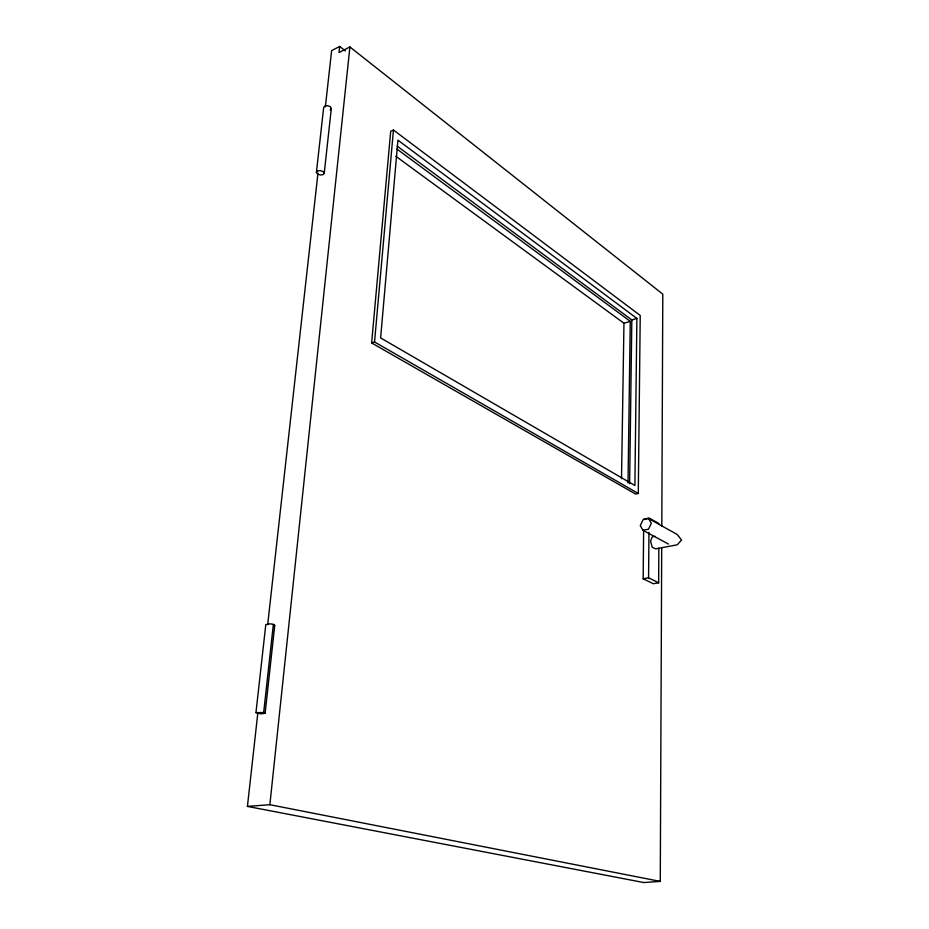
<?xml version="1.0" encoding="UTF-8"?>
<svg xmlns="http://www.w3.org/2000/svg" width="929" height="929" viewBox="0 0 929 929"><rect width="100%" height="100%" fill="white"/><g stroke="black" fill="none" stroke-linecap="round" stroke-linejoin="round"><path stroke-width="1.39" d="M257.867 712.648L247.428 806.407L643.82 882.55L660.275 881.4L661.703 547.889M661.796 526.139L662.795 294.145L349.908 46.961L339.015 52.558L339.689 46.45L345.391 50.932M643.623 530.447L643.17 578.755L653.273 583.726L658.661 582.808L658.835 548.098M658.661 582.808L648.581 577.815L648.941 532.247M638.281 493.485L640.232 315.454L393.443 130.025L390.691 131.279L371.635 342.952L635.622 494.065L638.281 493.485L374.538 341.977L371.635 342.952M636.888 318.415L634.89 485.495L380.623 337.924L397.937 140.163L636.888 318.415L631.825 319.948L397.078 146.074M628.016 482.987L630.257 321.329L396.834 148.988M629.618 483.765L631.825 319.948M621.513 478.702L623.963 323.246L395.859 156.293M374.538 341.977L393.443 130.025M247.428 806.407L269.863 804.7L349.908 46.961M265.125 713.275L263.673 712.531L273.358 624.381L270.142 623.8L265.799 624.613L255.951 712.624L260.701 713.855L265.125 713.275L274.752 625.31L273.358 624.381M324.233 173.224L331.328 108.461L330.236 106.684L327.531 105.685L324.802 106.057L323.664 107.567L316.406 172.341L317.544 174.025L320.308 174.977L323.071 174.64L324.233 173.224L323.106 171.54L320.342 170.576L317.567 170.913L316.406 172.341M267.68 624.671L317.962 173.224M325.359 106.87L331.63 50.619L339.689 46.45M330.167 109.97L331.328 108.461M273.521 626.018L274.752 625.31M255.951 712.624L263.673 712.531M623.963 323.246L630.257 321.329M643.727 519.09L649.057 517.999L658.963 523.515M654.968 536.323L652.263 536.846L650.555 541.096L652.193 547.135L655.514 548.888L677.206 544.812L681.572 540.016L677.206 534.465L648.605 518.579L643.065 519.706L640.267 525.547L642.973 530.285L668.439 544.057M642.973 530.285L648.512 529.193L651.334 523.317L648.605 518.579M643.17 578.755L648.581 577.815M269.863 804.7L660.275 881.4"/></g></svg>
